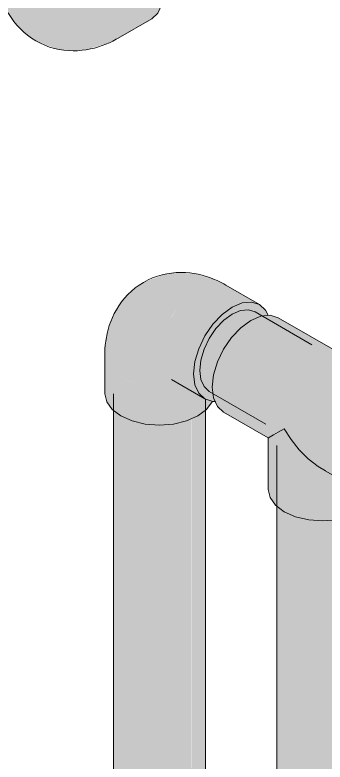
# Model space of a CAD drawing. Header units: millimetres. Extents: x -3576 to 4228, y -1686 to 5244.
# Drawn here: x 1478 to 1731, y 2991 to 3601 of the extents above; entities that cross this region are included whole.
import ezdxf

# ---------------------------------------------------------------- set-up
doc = ezdxf.new("R2010")
doc.units = ezdxf.units.MM
doc.layers.add('M-_WATR----_E', color=5, linetype='Continuous', lineweight=9)

# ---------------------------------------------------------------- blocks, each defined once
blk = doc.blocks.new('COMER_EL50_U-PVC отвод 90 - DN16-DN315 _Grey_-V3-В50 Аксонометрия')
at = {"layer": 'M-_WATR----_E', "lineweight": 20}
for points in [[(1595.66, 3297.89), (1607.36, 3298.81), (1611.79, 3299.87), (1605.04, 3303.63), (1605.04, 3303.91), (1600.44, 3308.17), (1597.29, 3315.12), (1596.22, 3323.9), (1597.29, 3333.93), (1600.44, 3344.51), (1605.44, 3354.92), (1612.29, 3364.81), (1619.54, 3372.47), (1627.69, 3378.41), (1617.76, 3383.24), (1608.07, 3386.15), (1598.86, 3387.06), (1590.37, 3385.95), (1581.94, 3382.24), (1572.92, 3375.58), (1567.37, 3369.96), (1563.43, 3364.81), (1559.3, 3357.59), (1554.87, 3347.37), (1553.79, 3343.76), (1552.04, 3334.5), (1551.16, 3323.58), (1552.67, 3316.93), (1557.12, 3310.73), (1564.19, 3305.41), (1573.91, 3301.21), (1584.14, 3298.76)], [(1627.69, 3378.41), (1635.83, 3381.87), (1643.42, 3382.62), (1649.94, 3380.61), (1638.03, 3385.98), (1623.97, 3390.04), (1609.5, 3390.81), (1598.86, 3389.15), (1591.57, 3386.11), (1598.86, 3387.06), (1608.07, 3386.15), (1617.76, 3383.24), (1626, 3379.23)], [(1655.05, 3362.61), (1663.2, 3366.07), (1670.79, 3366.82), (1677.3, 3364.81), (1649.94, 3380.61), (1643.42, 3382.62), (1635.83, 3381.87), (1627.69, 3378.41), (1651.24, 3364.81)], [(1632.8, 3287.73), (1627.8, 3292.37), (1624.66, 3299.32), (1623.59, 3308.11), (1624.66, 3318.13), (1627.8, 3328.71), (1632.8, 3339.12), (1639.32, 3348.66), (1646.91, 3356.67), (1655.05, 3362.61), (1627.69, 3378.41), (1619.54, 3372.47), (1611.96, 3364.45), (1605.04, 3354.08), (1600.44, 3344.51), (1597.29, 3333.93), (1596.22, 3323.9), (1597.29, 3315.12), (1600.51, 3308.11), (1605.44, 3303.53), (1632.09, 3288.15)], [(1639.32, 3285.72), (1641.06, 3285.9), (1639.89, 3288.49), (1639.46, 3291.97), (1636.3, 3293.8), (1632.09, 3297.71), (1629.44, 3303.56), (1628.54, 3310.96), (1629.44, 3319.41), (1632.09, 3328.32), (1636.3, 3337.1), (1641.8, 3345.13), (1648.19, 3351.89), (1655.05, 3356.89), (1662.14, 3359.83), (1668.31, 3360.44), (1673.8, 3358.75), (1679.67, 3355.36), (1684.2, 3355.99), (1682.01, 3360.44), (1677.3, 3364.81), (1670.79, 3366.82), (1663.2, 3366.07), (1655.05, 3362.61), (1646.91, 3356.67), (1639.32, 3348.66), (1632.09, 3337.63), (1627.8, 3328.71), (1624.66, 3318.13), (1623.59, 3308.11), (1624.89, 3298.81), (1627.8, 3292.37), (1632.8, 3287.73), (1638.82, 3285.88)], [(1595.66, 3266.29), (1607.17, 3267.16), (1617.91, 3269.73), (1627.12, 3273.81), (1627.12, 3291.01), (1611.79, 3299.87), (1605.44, 3298.63), (1595.66, 3297.89), (1583.95, 3298.81), (1573.24, 3301.4), (1564.19, 3305.41), (1557.12, 3310.73), (1552.67, 3316.93), (1551.16, 3323.58), (1551.16, 3291.98), (1552.67, 3285.33), (1557.12, 3279.13), (1564.19, 3273.81), (1573.91, 3269.61), (1585.22, 3267.08), (1594.29, 3266.39)], [(1627.12, 3273.81), (1634.2, 3279.13), (1638.77, 3285.89), (1632.09, 3288.15), (1627.12, 3291.01), (1627.12, 3276.81)]]:
    blk.add_hatch(color=47, dxfattribs=at).paths.add_polyline_path(points)
at = {"layer": 'M-_WATR----_E', "color": 180, "lineweight": 20}
for p, q in [((1677.3, 3364.81), (1649.94, 3380.61)), ((1551.16, 3323.58), (1551.16, 3291.98)), ((1605.44, 3303.53), (1632.8, 3287.73))]:
    blk.add_line(p, q, dxfattribs=at)
for points in [[(1582.79, 3382.85, 0), (1586.43, 3384.79, 0), (1590.18, 3386.47, 0), (1594.01, 3387.87, 0), (1597.88, 3389, 0), (1601.76, 3389.86, 0), (1605.63, 3390.47, 0), (1609.45, 3390.82, 0), (1613.2, 3390.94, 0), (1616.88, 3390.84, 0), (1620.46, 3390.55, 0), (1623.95, 3390.08, 0), (1627.34, 3389.44, 0), (1630.63, 3388.66, 0), (1633.81, 3387.74, 0), (1636.89, 3386.71, 0), (1639.87, 3385.56, 0), (1642.75, 3384.31, 0), (1645.55, 3382.98, 0), (1648.26, 3381.55, 0), (1649.94, 3380.61, 0)], [(1582.79, 3382.85, 0), (1579.29, 3380.67, 0), (1575.96, 3378.26, 0), (1572.83, 3375.64, 0), (1569.92, 3372.86, 0), (1567.23, 3369.93, 0), (1564.78, 3366.88, 0), (1562.56, 3363.75, 0), (1560.58, 3360.56, 0), (1558.83, 3357.33, 0), (1557.29, 3354.07, 0), (1555.95, 3350.82, 0), (1554.81, 3347.56, 0), (1553.84, 3344.33, 0), (1553.05, 3341.12, 0), (1552.4, 3337.93, 0), (1551.91, 3334.77, 0), (1551.54, 3331.65, 0), (1551.3, 3328.56, 0), (1551.18, 3325.5, 0), (1551.16, 3323.58, 0)], [(1655.05, 3362.61, 0), (1646.91, 3356.67, 0), (1639.32, 3348.66, 0), (1632.8, 3339.12, 0), (1627.8, 3328.71, 0), (1624.66, 3318.13, 0), (1623.59, 3308.11, 0), (1624.66, 3299.32, 0), (1627.8, 3292.37, 0), (1632.8, 3287.73, 0), (1639.32, 3285.72, 0), (1640.98, 3285.65, 0)], [(1684.51, 3356.05, 0), (1682.3, 3360.17, 0), (1677.3, 3364.81, 0), (1670.79, 3366.82, 0), (1663.2, 3366.07, 0), (1655.05, 3362.61, 0)], [(1627.12, 3273.81, 0), (1617.91, 3269.73, 0), (1607.17, 3267.16, 0), (1595.66, 3266.29, 0), (1584.14, 3267.16, 0), (1573.41, 3269.73, 0), (1564.19, 3273.81, 0), (1557.12, 3279.13, 0), (1552.67, 3285.33, 0), (1551.16, 3291.98, 0)], [(1638.88, 3285.88, 0), (1638.64, 3285.33, 0), (1634.2, 3279.13, 0), (1627.12, 3273.81, 0)]]:
    blk.add_polyline3d(points, dxfattribs=at)
blk = doc.blocks.new('COMER_TE40_U-PVC тройник равнопроходный - DN16 - DN315 _Grey_-562458-В50 Аксонометрия')
at = {"layer": 'M-_WATR----_E', "lineweight": 20}
for points in [[(1787.66, 3284), (1795.81, 3287.47), (1803.39, 3288.22), (1809.91, 3286.21), (1692.53, 3353.98), (1686.02, 3355.99), (1678.43, 3355.24), (1670.28, 3351.77), (1785.5, 3285.25)], [(1765.41, 3209.13), (1760.41, 3213.77), (1757.27, 3220.72), (1756.2, 3229.5), (1757.27, 3239.53), (1760.41, 3250.1), (1765.41, 3260.52), (1771.93, 3270.05), (1779.52, 3278.06), (1787.66, 3284), (1670.28, 3351.77), (1662.14, 3345.83), (1654.55, 3337.82), (1648.03, 3328.29), (1643.03, 3317.87), (1639.89, 3307.3), (1638.82, 3297.27), (1639.89, 3288.49), (1643.03, 3281.54), (1648.2, 3276.81), (1684.63, 3255.95), (1697.51, 3263.39), (1703.24, 3254.48), (1709.82, 3246.23), (1717.45, 3238.6), (1725.25, 3232.5), (1761.15, 3211.61)], [(1771.93, 3207.12), (1779.52, 3207.87), (1782.75, 3209.25), (1775.24, 3213.58), (1774.4, 3213.5), (1768.91, 3215.19), (1764.7, 3219.1), (1762.05, 3224.96), (1761.15, 3234.4), (1762.05, 3242.85), (1764.99, 3252.37), (1769.1, 3260.81), (1775.3, 3269.52), (1780.8, 3275.32), (1787.66, 3280.33), (1794.95, 3283.29), (1801.63, 3283.66), (1807.3, 3281.68), (1817.54, 3275.76), (1814.91, 3281.57), (1809.91, 3286.21), (1803.39, 3288.22), (1795.81, 3287.47), (1787.66, 3284), (1779.52, 3278.06), (1771.93, 3270.05), (1765.41, 3260.52), (1760.41, 3250.1), (1757.1, 3237.94), (1756.26, 3228.97), (1757.27, 3220.72), (1760.41, 3213.77), (1765.41, 3209.13), (1770.9, 3207.44)], [(1728.97, 3188.09), (1740.49, 3188.97), (1751.22, 3191.54), (1760.44, 3195.62), (1760.41, 3212.04), (1724.86, 3232.81), (1716.47, 3239.53), (1709.82, 3246.23), (1703.24, 3254.48), (1697.51, 3263.39), (1684.63, 3255.95), (1684.47, 3213.79), (1685.99, 3207.14), (1690.43, 3200.94), (1697.51, 3195.62), (1706.72, 3191.54), (1717.45, 3188.97)], [(1774.4, 3213.5), (1775.24, 3213.58), (1764.35, 3219.87), (1764.7, 3219.1), (1768.91, 3215.19), (1772.35, 3214.13)], [(1760.44, 3195.62), (1767.51, 3200.94), (1771.93, 3207.12), (1764.7, 3209.55), (1760.44, 3212.03), (1760.44, 3199.81)]]:
    blk.add_hatch(color=47, dxfattribs=at).paths.add_polyline_path(points)
at = {"layer": 'M-_WATR----_E', "color": 180, "lineweight": 20}
for p, q in [((1809.91, 3286.21), (1692.53, 3353.98)), ((1648.03, 3276.9), (1684.47, 3255.86)), ((1684.47, 3255.86), (1684.47, 3213.79)), ((1728.97, 3230.17), (1765.41, 3209.13))]:
    blk.add_line(p, q, dxfattribs=at)
for points in [[(1670.28, 3351.77, 0), (1678.43, 3355.24, 0), (1686.02, 3355.99, 0), (1692.53, 3353.98, 0)], [(1648.03, 3276.9, 0), (1643.03, 3281.54, 0), (1639.89, 3288.49, 0), (1638.82, 3297.27, 0), (1639.89, 3307.3, 0), (1643.03, 3317.87, 0), (1648.03, 3328.29, 0), (1654.55, 3337.82, 0), (1662.14, 3345.83, 0), (1670.28, 3351.77, 0)], [(1817.68, 3275.89, 0), (1814.91, 3281.57, 0), (1809.91, 3286.21, 0), (1803.39, 3288.22, 0), (1795.81, 3287.47, 0), (1787.66, 3284, 0)], [(1787.66, 3284, 0), (1779.52, 3278.06, 0), (1771.93, 3270.05, 0), (1765.41, 3260.52, 0), (1760.41, 3250.1, 0), (1757.27, 3239.53, 0), (1756.2, 3229.5, 0), (1757.27, 3220.72, 0), (1760.41, 3213.77, 0), (1765.41, 3209.13, 0), (1771.93, 3207.12, 0), (1779.52, 3207.87, 0), (1782.68, 3208.92, 0)], [(1684.75, 3256.02, 0), (1684.63, 3255.95, 0), (1686.07, 3256.78, 0), (1688.81, 3258.36, 0), (1692.66, 3260.59, 0), (1697.51, 3263.39, 0)], [(1697.51, 3263.39, 0), (1703.24, 3254.48, 0), (1709.82, 3246.23, 0), (1717.17, 3238.82, 0), (1725.25, 3232.5, 0), (1731.31, 3228.89, 0)], [(1775.19, 3213.45, 0), (1774.4, 3213.5, 0), (1768.91, 3215.19, 0), (1764.7, 3219.1, 0), (1762.05, 3224.96, 0), (1761.15, 3232.36, 0), (1761.16, 3233.39, 0)], [(1760.44, 3195.62, 0), (1751.22, 3191.54, 0), (1740.49, 3188.97, 0), (1728.97, 3188.09, 0), (1717.45, 3188.97, 0), (1706.72, 3191.54, 0), (1697.51, 3195.62, 0), (1690.43, 3200.94, 0), (1685.99, 3207.14, 0), (1684.47, 3213.79, 0)], [(1771.95, 3207.12, 0), (1767.51, 3200.94, 0), (1760.44, 3195.62, 0)]]:
    blk.add_polyline3d(points, dxfattribs=at)
blk = doc.blocks.new('COMER_EL50_U-PVC отвод 90 - DN16-DN315 _Grey_-V26-В50 Аксонометрия')
at = {"layer": 'M-_WATR----_E', "lineweight": 20}
for points in [[(1507.77, 3645.17), (1519.29, 3646.04), (1530.02, 3648.61), (1540.25, 3653.45), (1546.31, 3658.02), (1550.76, 3664.21), (1552.27, 3670.86), (1550.76, 3677.51), (1546.31, 3683.71), (1545.27, 3684.49), (1545.27, 3670.86), (1544, 3665.26), (1540.25, 3660.04), (1534.29, 3655.55), (1526.52, 3652.11), (1517.48, 3649.95), (1507.77, 3649.21), (1498.07, 3649.95), (1489.02, 3652.11), (1481.26, 3655.55), (1475.3, 3660.04), (1471.55, 3665.26), (1470.27, 3670.86), (1470.27, 3684.49), (1469.23, 3683.71), (1464.79, 3677.51), (1463.27, 3670.86), (1464.79, 3664.21), (1469.68, 3657.68), (1476.31, 3652.69), (1485.52, 3648.61), (1496.26, 3646.04)], [(1552.27, 3664.3), (1567.17, 3672.9), (1559.03, 3676.37), (1550.89, 3676.95), (1552.27, 3669.6)], [(1562.05, 3582.23), (1589.42, 3598.03), (1594.42, 3602.67), (1597.56, 3609.62), (1598.64, 3618.4), (1597.45, 3628.81), (1594.42, 3639), (1589.42, 3649.41), (1582.9, 3658.95), (1575.31, 3666.96), (1567.17, 3672.9), (1552.27, 3664.21), (1552.32, 3646.55), (1556.01, 3642.46), (1562.11, 3633.5), (1567.06, 3623.2), (1570.2, 3612.62), (1571.27, 3602.6), (1570.2, 3593.82), (1567.06, 3586.87), (1562.4, 3582.55)], [(1476.31, 3621.1), (1476.31, 3652.69), (1469.23, 3658.02), (1464.79, 3664.21), (1463.27, 3670.86), (1463.27, 3639.26), (1464.79, 3632.61), (1469.68, 3626.08)], [(1507.77, 3613.57), (1519.29, 3614.45), (1530.02, 3617.01), (1539.24, 3621.1), (1546.39, 3626.52), (1550.76, 3632.61), (1552.27, 3639.26), (1552.27, 3670.86), (1550.76, 3664.21), (1546.31, 3658.02), (1539.24, 3652.69), (1530.02, 3648.61), (1519.29, 3646.04), (1507.77, 3645.17), (1496.26, 3646.04), (1485.52, 3648.61), (1476.31, 3652.69), (1476.31, 3621.1), (1485.52, 3617.01), (1496.26, 3614.45)], [(1521.62, 3572.03), (1536.45, 3572.9), (1552.8, 3577.88), (1562.4, 3582.55), (1567.06, 3586.87), (1570.2, 3593.82), (1571.27, 3602.6), (1570.2, 3612.62), (1567.06, 3623.2), (1562.05, 3633.62), (1555.54, 3643.15), (1552.27, 3646.6), (1552.32, 3639.18), (1552.27, 3639.26), (1550.76, 3632.61), (1546.31, 3626.42), (1539.24, 3621.1), (1530.02, 3617.01), (1518.67, 3614.4), (1507.77, 3613.57), (1495.56, 3614.61), (1485.52, 3617.01), (1476.31, 3621.1), (1477.09, 3610.08), (1479.41, 3600.23), (1483.23, 3591.8), (1488.43, 3585), (1495.8, 3579.62), (1511.44, 3573.52), (1516.84, 3572.76)], [(1494.9, 3579.99), (1488.17, 3585.35), (1482.7, 3592.96), (1479.41, 3600.23), (1477.09, 3610.08), (1476.31, 3621.1), (1469.23, 3626.42), (1464.79, 3632.61), (1463.27, 3639.26), (1464.15, 3628.35), (1466.68, 3616.34), (1467.77, 3613.19), (1471.78, 3604.6), (1477.11, 3595.81), (1480.64, 3591.46), (1485.83, 3586.53), (1492.7, 3581.57)]]:
    blk.add_hatch(color=47, dxfattribs=at).paths.add_polyline_path(points)
at = {"layer": 'M-_WATR----_E', "color": 180, "lineweight": 20}
for p, q in [((1463.27, 3670.86), (1463.27, 3639.26)), ((1552.27, 3639.26), (1552.27, 3670.86)), ((1562.05, 3582.23), (1589.42, 3598.03))]:
    blk.add_line(p, q, dxfattribs=at)
for points in [[(1470.11, 3684.55, 0), (1469.23, 3683.71, 0), (1464.79, 3677.51, 0), (1463.27, 3670.86, 0), (1464.79, 3664.21, 0), (1469.23, 3658.02, 0), (1476.31, 3652.69, 0)], [(1476.31, 3652.69, 0), (1485.52, 3648.61, 0), (1496.26, 3646.04, 0), (1507.77, 3645.17, 0), (1519.29, 3646.04, 0), (1530.02, 3648.61, 0), (1539.24, 3652.69, 0), (1546.31, 3658.02, 0), (1550.76, 3664.21, 0), (1552.27, 3670.86, 0), (1550.76, 3677.51, 0), (1546.31, 3683.71, 0), (1545.44, 3684.54, 0)], [(1550.84, 3677.05, 0), (1551.44, 3677.12, 0), (1559.03, 3676.37, 0), (1567.17, 3672.9, 0)], [(1567.17, 3672.9, 0), (1575.31, 3666.96, 0), (1582.9, 3658.95, 0), (1589.42, 3649.41, 0), (1594.42, 3639, 0), (1597.56, 3628.42, 0), (1598.64, 3618.4, 0), (1597.56, 3609.62, 0), (1594.42, 3602.67, 0), (1589.42, 3598.03, 0)], [(1494.9, 3579.99, 0), (1491.41, 3582.17, 0), (1488.08, 3584.58, 0), (1484.95, 3587.2, 0), (1482.03, 3589.98, 0), (1479.35, 3592.91, 0), (1476.89, 3595.96, 0), (1474.68, 3599.09, 0), (1472.7, 3602.28, 0), (1470.94, 3605.52, 0), (1469.4, 3608.77, 0), (1468.07, 3612.03, 0), (1466.92, 3615.28, 0), (1465.96, 3618.51, 0), (1465.16, 3621.73, 0), (1464.52, 3624.91, 0), (1464.02, 3628.07, 0), (1463.66, 3631.19, 0), (1463.42, 3634.28, 0), (1463.29, 3637.34, 0), (1463.27, 3639.26, 0)], [(1494.9, 3579.99, 0), (1498.55, 3578.05, 0), (1502.3, 3576.37, 0), (1506.13, 3574.97, 0), (1510, 3573.84, 0), (1513.88, 3572.98, 0), (1517.74, 3572.38, 0), (1521.56, 3572.02, 0), (1525.32, 3571.9, 0), (1528.99, 3572, 0), (1532.58, 3572.29, 0), (1536.07, 3572.76, 0), (1539.46, 3573.4, 0), (1542.74, 3574.18, 0), (1545.92, 3575.1, 0), (1549, 3576.13, 0), (1551.98, 3577.28, 0), (1554.87, 3578.53, 0), (1557.67, 3579.86, 0), (1560.38, 3581.29, 0), (1562.05, 3582.23, 0)]]:
    blk.add_polyline3d(points, dxfattribs=at)

msp = doc.modelspace()

# ---------------------------------------------------------------- hatches: boundary and pattern name
at = {"layer": 'M-_WATR----_E'}
for points in [[(1639.6, 3304.58), (1639.89, 3307.3), (1643.56, 3318.96), (1649.03, 3329.75), (1655.05, 3338.36), (1662.14, 3345.83), (1667.47, 3349.72), (1655.05, 3356.89), (1648.19, 3351.89), (1641.8, 3345.13), (1636.3, 3337.1), (1632.09, 3328.32), (1629.28, 3317.87), (1628.54, 3310.96), (1638.82, 3305.03)], [(1667.47, 3349.72), (1670.28, 3351.77), (1679.37, 3355.33), (1679.67, 3355.36), (1673.8, 3358.75), (1668.31, 3360.44), (1661.92, 3359.81), (1655.05, 3356.89), (1663.92, 3351.77)], [(1639.46, 3291.97), (1638.9, 3298.1), (1639.6, 3304.58), (1628.54, 3310.96), (1629.44, 3303.56), (1632.56, 3297.27), (1636.3, 3293.8), (1639.32, 3292.06)], [(1605.55, 3303.47), (1605.04, 3303.65), (1605.44, 3303.5)], [(1569.14, 2747), (1569.14, 3271.62), (1563.18, 3274.57), (1558.16, 3278.35), (1558.16, 2762.31), (1559.43, 2756.7), (1563.18, 2751.48), (1564.9, 2750.19)], [(1622.17, 2747), (1628.13, 2751.48), (1631.88, 2756.7), (1633.16, 2762.31), (1633.12, 3278.33), (1627.12, 3273.81), (1622.17, 3271.62), (1622.17, 2749.75)], [(1595.66, 2740.66), (1606.92, 2741.77), (1614.41, 2743.56), (1622.17, 2747), (1622.1, 3271.59), (1617.91, 3269.73), (1605.36, 3267.03), (1595.58, 3266.29), (1584.14, 3267.16), (1573.41, 3269.73), (1569.14, 3271.62), (1569.14, 2747), (1576.91, 2743.56), (1585.95, 2741.39)], [(1702.46, 2670.03), (1702.46, 3193.43), (1696.5, 3196.38), (1691.47, 3200.16), (1691.47, 2685.34), (1692.75, 2679.73), (1696.5, 2674.51), (1700.09, 2671.81)], [(1728.97, 2663.69), (1740.39, 2664.83), (1747.72, 2666.59), (1755.49, 2670.03), (1755.49, 3193.43), (1751.22, 3191.54), (1738.68, 3188.83), (1728.28, 3188.15), (1717.17, 3189.04), (1706.72, 3191.54), (1702.46, 3193.43), (1702.46, 2670.03), (1710.22, 2666.59), (1719.27, 2664.43)]]:
    msp.add_hatch(color=47, dxfattribs=at).paths.add_polyline_path(points)

# ---------------------------------------------------------------- linework, layer by layer
at = {"layer": 'M-_WATR----_E', "color": 180, "lineweight": 20}
for p, q in [((1720.14, 3331.99), (1673.8, 3358.75)), ((1636.3, 3293.8), (1682.64, 3267.04)), ((1558.16, 3291.98), (1558.16, 2762.31)), ((1633.16, 2762.31), (1633.16, 3287.63)), ((1691.47, 3249.71), (1691.47, 2685.34))]:
    msp.add_line(p, q, dxfattribs=at)
for points in [[(1628.54, 3310.96, 0), (1629.44, 3319.41, 0), (1632.09, 3328.32, 0), (1636.3, 3337.1, 0), (1641.8, 3345.13, 0), (1648.19, 3351.89, 0), (1655.05, 3356.89, 0)], [(1655.05, 3356.89, 0), (1661.92, 3359.81, 0), (1668.31, 3360.44, 0), (1673.8, 3358.75, 0)], [(1636.3, 3293.8, 0), (1632.09, 3297.71, 0), (1629.44, 3303.56, 0), (1628.54, 3310.96, 0)]]:
    msp.add_polyline3d(points, dxfattribs=at)

# ---------------------------------------------------------------- block references
for name in ['COMER_EL50_U-PVC отвод 90 - DN16-DN315 _Grey_-V26-В50 Аксонометрия', 'COMER_EL50_U-PVC отвод 90 - DN16-DN315 _Grey_-V3-В50 Аксонометрия', 'COMER_TE40_U-PVC тройник равнопроходный - DN16 - DN315 _Grey_-562458-В50 Аксонометрия']:
    msp.add_blockref(name, (0, 0), dxfattribs=at)

doc.saveas('drawing.dxf')
